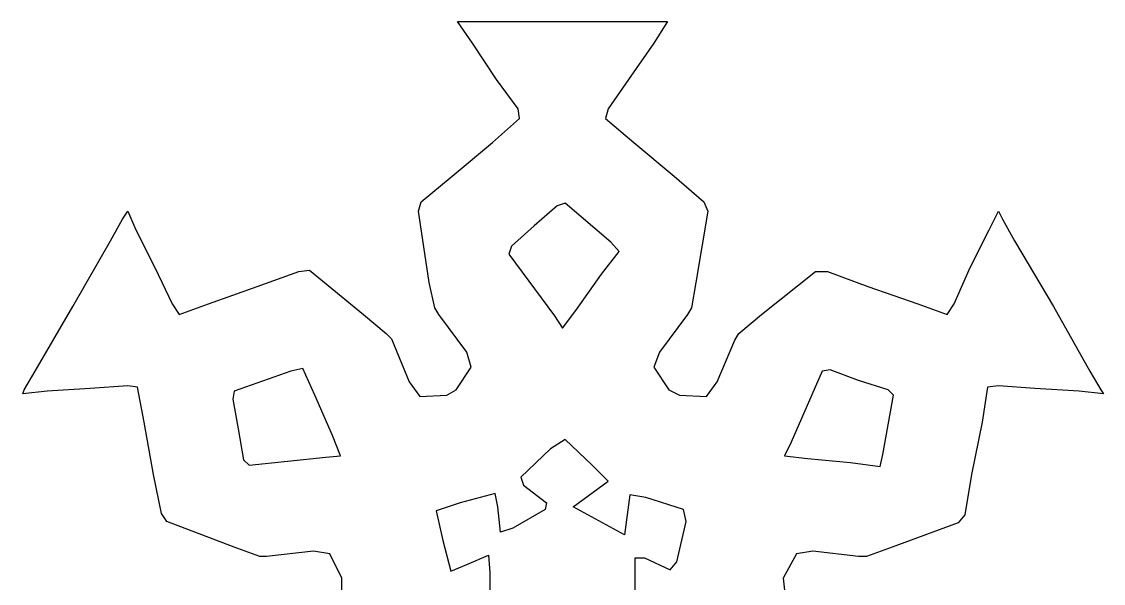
# Model space of a CAD drawing. Header units: centimetres. Extents: x -33.8 to 29.1, y -41.9 to 41.6.
# Drawn here: x -17.18 to -7.56, y -35.75 to -30.75 of the extents above; entities that cross this region are included whole.
import ezdxf

# ---------------------------------------------------------------- set-up
doc = ezdxf.new("R2010")
doc.units = ezdxf.units.CM
doc.header["$MEASUREMENT"] = 0
doc.layers.add('layer 1', color=7, linetype='Continuous')

msp = doc.modelspace()

# ---------------------------------------------------------------- linework, layer by layer
at = {"layer": 'layer 1', "color": 177}
for points, knots in [([(-14.45345, -36.02321), (-14.45345, -36.02321), (-14.60896, -36.03516), (-14.60896, -36.03516), (-14.60896, -36.03516), (-14.60896, -36.03516), (-15.01566, -35.98735), (-15.01566, -35.98735), (-15.01566, -35.98735), (-15.01566, -35.98735), (-15.07548, -35.98735), (-15.07548, -35.98735), (-15.07548, -35.98735), (-15.07548, -35.98735), (-15.32667, -36.08298), (-15.32667, -36.08298), (-15.32667, -36.08298), (-15.32667, -36.08298), (-15.90082, -36.29819), (-15.90082, -36.29819), (-15.90082, -36.29819), (-15.90082, -36.29819), (-15.94866, -36.38188), (-15.94866, -36.38188), (-15.94866, -36.38188), (-15.94866, -36.38188), (-16.02043, -36.76449), (-16.02043, -36.76449), (-16.02043, -36.76449), (-16.02043, -36.76449), (-16.10417, -37.21882), (-16.10417, -37.21882), (-16.10417, -37.21882), (-16.10417, -37.21882), (-16.15201, -37.50577), (-16.15201, -37.50577), (-16.15201, -37.50577), (-16.15201, -37.50577), (-16.25968, -37.50577), (-16.25968, -37.50577), (-16.25968, -37.50577), (-16.25968, -37.50577), (-16.60658, -37.48185), (-16.60658, -37.48185), (-16.60658, -37.48185), (-16.60658, -37.48185), (-16.98933, -37.45795), (-16.98933, -37.45795), (-16.98933, -37.45795), (-16.98933, -37.45795), (-17.18073, -37.43403), (-17.18073, -37.43403), (-17.18073, -37.43403), (-17.18073, -37.43403), (-17.14484, -37.49382), (-17.14484, -37.49382), (-17.14484, -37.49382), (-17.14484, -37.49382), (-17.0372, -37.68511), (-17.0372, -37.68511), (-17.0372, -37.68511), (-17.0372, -37.68511), (-16.70227, -38.27097), (-16.70227, -38.27097), (-16.70227, -38.27097), (-16.70227, -38.27097), (-16.36734, -38.84487), (-16.36734, -38.84487), (-16.36734, -38.84487), (-16.36734, -38.84487), (-16.27165, -39.01224), (-16.27165, -39.01224), (-16.27165, -39.01224), (-16.27165, -39.01224), (-16.23575, -39.06006), (-16.23575, -39.06006), (-16.23575, -39.06006), (-16.23575, -39.06006), (-16.15201, -38.86877), (-16.15201, -38.86877), (-16.15201, -38.86877), (-16.15201, -38.86877), (-15.98456, -38.52205), (-15.98456, -38.52205), (-15.98456, -38.52205), (-15.98456, -38.52205), (-15.84103, -38.22315), (-15.84103, -38.22315), (-15.84103, -38.22315), (-15.84103, -38.22315), (-15.78121, -38.15141), (-15.78121, -38.15141), (-15.78121, -38.15141), (-15.78121, -38.15141), (-15.48217, -38.24704), (-15.48217, -38.24704), (-15.48217, -38.24704), (-15.48217, -38.24704), (-15.03958, -38.4025), (-15.03958, -38.4025), (-15.03958, -38.4025), (-15.03958, -38.4025), (-14.6927, -38.52205), (-14.6927, -38.52205), (-14.6927, -38.52205), (-14.6927, -38.52205), (-14.60896, -38.52205), (-14.60896, -38.52205), (-14.60896, -38.52205), (-14.60896, -38.52205), (-14.11852, -38.12749), (-14.11852, -38.12749), (-14.11852, -38.12749), (-14.11852, -38.12749), (-13.92715, -37.97207), (-13.92715, -37.97207), (-13.92715, -37.97207), (-13.92715, -37.97207), (-13.89125, -37.91228), (-13.89125, -37.91228), (-13.89125, -37.91228), (-13.89125, -37.91228), (-13.73575, -37.52969), (-13.73575, -37.52969), (-13.73575, -37.52969), (-13.73575, -37.52969), (-13.64006, -37.41011), (-13.64006, -37.41011), (-13.64006, -37.41011), (-13.64006, -37.41011), (-13.40081, -37.42208), (-13.40081, -37.42208), (-13.40081, -37.42208), (-13.40081, -37.42208), (-13.30513, -37.48185), (-13.30513, -37.48185), (-13.30513, -37.48185), (-13.30513, -37.48185), (-13.17354, -37.68511), (-13.17354, -37.68511), (-13.17354, -37.68511), (-13.17354, -37.68511), (-13.23336, -37.81664), (-13.23336, -37.81664), (-13.23336, -37.81664), (-13.23336, -37.81664), (-13.48455, -38.15141), (-13.48455, -38.15141), (-13.48455, -38.15141), (-13.48455, -38.15141), (-13.52045, -38.21118), (-13.52045, -38.21118), (-13.52045, -38.21118), (-13.52045, -38.21118), (-13.55632, -38.46226), (-13.55632, -38.46226), (-13.55632, -38.46226), (-13.55632, -38.46226), (-13.65203, -39.07203), (-13.65203, -39.07203), (-13.65203, -39.07203), (-13.65203, -39.07203), (-13.61614, -39.15572), (-13.61614, -39.15572), (-13.61614, -39.15572), (-13.61614, -39.15572), (-13.32905, -39.39486), (-13.32905, -39.39486), (-13.32905, -39.39486), (-13.32905, -39.39486), (-12.97019, -39.7057), (-12.97019, -39.7057), (-12.97019, -39.7057), (-12.97019, -39.7057), (-12.74292, -39.897), (-12.74292, -39.897), (-12.74292, -39.897), (-12.74292, -39.897), (-12.79077, -39.99266), (-12.79077, -39.99266), (-12.79077, -39.99266), (-12.79077, -39.99266), (-12.98217, -40.26763), (-12.98217, -40.26763), (-12.98217, -40.26763), (-12.98217, -40.26763), (-13.19746, -40.57851), (-13.19746, -40.57851), (-13.19746, -40.57851), (-13.19746, -40.57851), (-13.30513, -40.74591), (-13.30513, -40.74591), (-13.30513, -40.74591), (-13.30513, -40.74591), (-13.24533, -40.74591), (-13.24533, -40.74591), (-13.24533, -40.74591), (-13.24533, -40.74591), (-13.04196, -40.74591), (-13.04196, -40.74591), (-13.04196, -40.74591), (-13.04196, -40.74591), (-12.37212, -40.74591), (-12.37212, -40.74591), (-12.37212, -40.74591), (-12.37212, -40.74591), (-11.70225, -40.74591), (-11.70225, -40.74591), (-11.70225, -40.74591), (-11.70225, -40.74591), (-11.4989, -40.74591), (-11.4989, -40.74591), (-11.4989, -40.74591), (-11.4989, -40.74591), (-11.43909, -40.74591), (-11.43909, -40.74591), (-11.43909, -40.74591), (-11.43909, -40.74591), (-11.54675, -40.57851), (-11.54675, -40.57851), (-11.54675, -40.57851), (-11.54675, -40.57851), (-11.76207, -40.26763), (-11.76207, -40.26763), (-11.76207, -40.26763), (-11.76207, -40.26763), (-11.95345, -39.99266), (-11.95345, -39.99266), (-11.95345, -39.99266), (-11.95345, -39.99266), (-12.00132, -39.897), (-12.00132, -39.897), (-12.00132, -39.897), (-12.00132, -39.897), (-11.77402, -39.7057), (-11.77402, -39.7057), (-11.77402, -39.7057), (-11.77402, -39.7057), (-11.41516, -39.39486), (-11.41516, -39.39486), (-11.41516, -39.39486), (-11.41516, -39.39486), (-11.1281, -39.15572), (-11.1281, -39.15572), (-11.1281, -39.15572), (-11.1281, -39.15572), (-11.08023, -39.07203), (-11.08023, -39.07203), (-11.08023, -39.07203), (-11.08023, -39.07203), (-11.18789, -38.46226), (-11.18789, -38.46226), (-11.18789, -38.46226), (-11.18789, -38.46226), (-11.22379, -38.21118), (-11.22379, -38.21118), (-11.22379, -38.21118), (-11.22379, -38.21118), (-11.25969, -38.15141), (-11.25969, -38.15141), (-11.25969, -38.15141), (-11.25969, -38.15141), (-11.4989, -37.81664), (-11.4989, -37.81664), (-11.4989, -37.81664), (-11.4989, -37.81664), (-11.55872, -37.68511), (-11.55872, -37.68511), (-11.55872, -37.68511), (-11.55872, -37.68511), (-11.42714, -37.48185), (-11.42714, -37.48185), (-11.42714, -37.48185), (-11.42714, -37.48185), (-11.3434, -37.42208), (-11.3434, -37.42208), (-11.3434, -37.42208), (-11.3434, -37.42208), (-11.10418, -37.41011), (-11.10418, -37.41011), (-11.10418, -37.41011), (-11.10418, -37.41011), (-11.00847, -37.52969), (-11.00847, -37.52969), (-11.00847, -37.52969), (-11.00847, -37.52969), (-10.85296, -37.91228), (-10.85296, -37.91228), (-10.85296, -37.91228), (-10.85296, -37.91228), (-10.81709, -37.97207), (-10.81709, -37.97207), (-10.81709, -37.97207), (-10.81709, -37.97207), (-10.62569, -38.12749), (-10.62569, -38.12749), (-10.62569, -38.12749), (-10.62569, -38.12749), (-10.13528, -38.52205), (-10.13528, -38.52205), (-10.13528, -38.52205), (-10.13528, -38.52205), (-10.03959, -38.534), (-10.03959, -38.534), (-10.03959, -38.534), (-10.03959, -38.534), (-9.69268, -38.4025), (-9.69268, -38.4025), (-9.69268, -38.4025), (-9.69268, -38.4025), (-9.25009, -38.24704), (-9.25009, -38.24704), (-9.25009, -38.24704), (-9.25009, -38.24704), (-8.96303, -38.15141), (-8.96303, -38.15141), (-8.96303, -38.15141), (-8.96303, -38.15141), (-8.90321, -38.22315), (-8.90321, -38.22315), (-8.90321, -38.22315), (-8.90321, -38.22315), (-8.75968, -38.52205), (-8.75968, -38.52205), (-8.75968, -38.52205), (-8.75968, -38.52205), (-8.5922, -38.86877), (-8.5922, -38.86877), (-8.5922, -38.86877), (-8.5922, -38.86877), (-8.49651, -39.06006), (-8.49651, -39.06006), (-8.49651, -39.06006), (-8.49651, -39.06006), (-8.47259, -39.01224), (-8.47259, -39.01224), (-8.47259, -39.01224), (-8.47259, -39.01224), (-8.3769, -38.84487), (-8.3769, -38.84487), (-8.3769, -38.84487), (-8.3769, -38.84487), (-8.04197, -38.27097), (-8.04197, -38.27097), (-8.04197, -38.27097), (-8.04197, -38.27097), (-7.70704, -37.68511), (-7.70704, -37.68511), (-7.70704, -37.68511), (-7.70704, -37.68511), (-7.59937, -37.50577), (-7.59937, -37.50577), (-7.59937, -37.50577), (-7.59937, -37.50577), (-7.56351, -37.446), (-7.56351, -37.446), (-7.56351, -37.446), (-7.56351, -37.446), (-7.75488, -37.45795), (-7.75488, -37.45795), (-7.75488, -37.45795), (-7.75488, -37.45795), (-8.13766, -37.48185), (-8.13766, -37.48185), (-8.13766, -37.48185), (-8.13766, -37.48185), (-8.47259, -37.50577), (-8.47259, -37.50577), (-8.47259, -37.50577), (-8.47259, -37.50577), (-8.58025, -37.50577), (-8.58025, -37.50577), (-8.58025, -37.50577), (-8.58025, -37.50577), (-8.64004, -37.21882), (-8.64004, -37.21882), (-8.64004, -37.21882), (-8.64004, -37.21882), (-8.72378, -36.76449), (-8.72378, -36.76449), (-8.72378, -36.76449), (-8.72378, -36.76449), (-8.79555, -36.39385), (-8.79555, -36.39385), (-8.79555, -36.39385), (-8.79555, -36.39385), (-8.83144, -36.29819), (-8.83144, -36.29819), (-8.83144, -36.29819), (-8.83144, -36.29819), (-9.41757, -36.08298), (-9.41757, -36.08298), (-9.41757, -36.08298), (-9.41757, -36.08298), (-9.65681, -35.98735), (-9.65681, -35.98735), (-9.65681, -35.98735), (-9.65681, -35.98735), (-9.72858, -35.98735), (-9.72858, -35.98735), (-9.72858, -35.98735), (-9.72858, -35.98735), (-10.13528, -36.03516), (-10.13528, -36.03516), (-10.13528, -36.03516), (-10.13528, -36.03516), (-10.29078, -36.02321), (-10.29078, -36.02321), (-10.29078, -36.02321), (-10.29078, -36.02321), (-10.39842, -35.808), (-10.39842, -35.808), (-10.39842, -35.808), (-10.39842, -35.808), (-10.41039, -35.70039), (-10.41039, -35.70039), (-10.41039, -35.70039), (-10.41039, -35.70039), (-10.29078, -35.48518), (-10.29078, -35.48518), (-10.29078, -35.48518), (-10.29078, -35.48518), (-10.14723, -35.46126), (-10.14723, -35.46126), (-10.14723, -35.46126), (-10.14723, -35.46126), (-9.74053, -35.5091), (-9.74053, -35.5091), (-9.74053, -35.5091), (-9.74053, -35.5091), (-9.66876, -35.5091), (-9.66876, -35.5091), (-9.66876, -35.5091), (-9.66876, -35.5091), (-9.44149, -35.42539), (-9.44149, -35.42539), (-9.44149, -35.42539), (-9.44149, -35.42539), (-8.85537, -35.21017), (-8.85537, -35.21017), (-8.85537, -35.21017), (-8.85537, -35.21017), (-8.79555, -35.13843), (-8.79555, -35.13843), (-8.79555, -35.13843), (-8.79555, -35.13843), (-8.73576, -34.77977), (-8.73576, -34.77977), (-8.73576, -34.77977), (-8.73576, -34.77977), (-8.64004, -34.31347), (-8.64004, -34.31347), (-8.64004, -34.31347), (-8.64004, -34.31347), (-8.5922, -34.0026), (-8.5922, -34.0026), (-8.5922, -34.0026), (-8.5922, -34.0026), (-8.49651, -33.99065), (-8.49651, -33.99065), (-8.49651, -33.99065), (-8.49651, -33.99065), (-8.17355, -34.01457), (-8.17355, -34.01457), (-8.17355, -34.01457), (-8.17355, -34.01457), (-7.7788, -34.03849), (-7.7788, -34.03849), (-7.7788, -34.03849), (-7.7788, -34.03849), (-7.56351, -34.06239), (-7.56351, -34.06239), (-7.56351, -34.06239), (-7.56351, -34.06239), (-7.58743, -34.02652), (-7.58743, -34.02652), (-7.58743, -34.02652), (-7.58743, -34.02652), (-7.68311, -33.85915), (-7.68311, -33.85915), (-7.68311, -33.85915), (-7.68311, -33.85915), (-8.00607, -33.28524), (-8.00607, -33.28524), (-8.00607, -33.28524), (-8.00607, -33.28524), (-8.35298, -32.69939), (-8.35298, -32.69939), (-8.35298, -32.69939), (-8.35298, -32.69939), (-8.46064, -32.5081), (-8.46064, -32.5081), (-8.46064, -32.5081), (-8.46064, -32.5081), (-8.49651, -32.43636), (-8.49651, -32.43636), (-8.49651, -32.43636), (-8.49651, -32.43636), (-8.58025, -32.60373), (-8.58025, -32.60373), (-8.58025, -32.60373), (-8.58025, -32.60373), (-8.7477, -32.93853), (-8.7477, -32.93853), (-8.7477, -32.93853), (-8.7477, -32.93853), (-8.89126, -33.26132), (-8.89126, -33.26132), (-8.89126, -33.26132), (-8.89126, -33.26132), (-8.95105, -33.35698), (-8.95105, -33.35698), (-8.95105, -33.35698), (-8.95105, -33.35698), (-9.21422, -33.26132), (-9.21422, -33.26132), (-9.21422, -33.26132), (-9.21422, -33.26132), (-9.65681, -33.1059), (-9.65681, -33.1059), (-9.65681, -33.1059), (-9.65681, -33.1059), (-10.01567, -32.97437), (-10.01567, -32.97437), (-10.01567, -32.97437), (-10.01567, -32.97437), (-10.1233, -32.97437), (-10.1233, -32.97437), (-10.1233, -32.97437), (-10.1233, -32.97437), (-10.60177, -33.35698), (-10.60177, -33.35698), (-10.60177, -33.35698), (-10.60177, -33.35698), (-10.80512, -33.52435), (-10.80512, -33.52435), (-10.80512, -33.52435), (-10.80512, -33.52435), (-10.84101, -33.58414), (-10.84101, -33.58414), (-10.84101, -33.58414), (-10.84101, -33.58414), (-10.99652, -33.95478), (-10.99652, -33.95478), (-10.99652, -33.95478), (-10.99652, -33.95478), (-11.09221, -34.08631), (-11.09221, -34.08631), (-11.09221, -34.08631), (-11.09221, -34.08631), (-11.33145, -34.07436), (-11.33145, -34.07436), (-11.33145, -34.07436), (-11.33145, -34.07436), (-11.42714, -34.02652), (-11.42714, -34.02652), (-11.42714, -34.02652), (-11.42714, -34.02652), (-11.55872, -33.82328), (-11.55872, -33.82328), (-11.55872, -33.82328), (-11.55872, -33.82328), (-11.51088, -33.69175), (-11.51088, -33.69175), (-11.51088, -33.69175), (-11.51088, -33.69175), (-11.25969, -33.35698), (-11.25969, -33.35698), (-11.25969, -33.35698), (-11.25969, -33.35698), (-11.22379, -33.29719), (-11.22379, -33.29719), (-11.22379, -33.29719), (-11.22379, -33.29719), (-11.18789, -33.07003), (-11.18789, -33.07003), (-11.18789, -33.07003), (-11.18789, -33.07003), (-11.08023, -32.43636), (-11.08023, -32.43636), (-11.08023, -32.43636), (-11.08023, -32.43636), (-11.11613, -32.35267), (-11.11613, -32.35267), (-11.11613, -32.35267), (-11.11613, -32.35267), (-11.3793, -32.12548), (-11.3793, -32.12548), (-11.3793, -32.12548), (-11.3793, -32.12548), (-11.73815, -31.82658), (-11.73815, -31.82658), (-11.73815, -31.82658), (-11.73815, -31.82658), (-11.98934, -31.61137), (-11.98934, -31.61137), (-11.98934, -31.61137), (-11.98934, -31.61137), (-11.96542, -31.52768), (-11.96542, -31.52768), (-11.96542, -31.52768), (-11.96542, -31.52768), (-11.78599, -31.26465), (-11.78599, -31.26465), (-11.78599, -31.26465), (-11.78599, -31.26465), (-11.55872, -30.94183), (-11.55872, -30.94183), (-11.55872, -30.94183), (-11.55872, -30.94183), (-11.43909, -30.75054), (-11.43909, -30.75054), (-11.43909, -30.75054), (-11.43909, -30.75054), (-11.47498, -30.75054), (-11.47498, -30.75054), (-11.47498, -30.75054), (-11.47498, -30.75054), (-11.65441, -30.75054), (-11.65441, -30.75054), (-11.65441, -30.75054), (-11.65441, -30.75054), (-12.30035, -30.75054), (-12.30035, -30.75054), (-12.30035, -30.75054), (-12.30035, -30.75054), (-12.99411, -30.75054), (-12.99411, -30.75054), (-12.99411, -30.75054), (-12.99411, -30.75054), (-13.22141, -30.75054), (-13.22141, -30.75054), (-13.22141, -30.75054), (-13.22141, -30.75054), (-13.30513, -30.75054), (-13.30513, -30.75054), (-13.30513, -30.75054), (-13.30513, -30.75054), (-13.17354, -30.94183), (-13.17354, -30.94183), (-13.17354, -30.94183), (-13.17354, -30.94183), (-12.95825, -31.26465), (-12.95825, -31.26465), (-12.95825, -31.26465), (-12.95825, -31.26465), (-12.76684, -31.52768), (-12.76684, -31.52768), (-12.76684, -31.52768), (-12.76684, -31.52768), (-12.7549, -31.61137), (-12.7549, -31.61137), (-12.7549, -31.61137), (-12.7549, -31.61137), (-12.99411, -31.82658), (-12.99411, -31.82658), (-12.99411, -31.82658), (-12.99411, -31.82658), (-13.35297, -32.12548), (-13.35297, -32.12548), (-13.35297, -32.12548), (-13.35297, -32.12548), (-13.62811, -32.35267), (-13.62811, -32.35267), (-13.62811, -32.35267), (-13.62811, -32.35267), (-13.65203, -32.43636), (-13.65203, -32.43636), (-13.65203, -32.43636), (-13.65203, -32.43636), (-13.55632, -33.07003), (-13.55632, -33.07003), (-13.55632, -33.07003), (-13.55632, -33.07003), (-13.50847, -33.29719), (-13.50847, -33.29719), (-13.50847, -33.29719), (-13.50847, -33.29719), (-13.47261, -33.35698), (-13.47261, -33.35698), (-13.47261, -33.35698), (-13.47261, -33.35698), (-13.22141, -33.69175), (-13.22141, -33.69175), (-13.22141, -33.69175), (-13.22141, -33.69175), (-13.18552, -33.82328), (-13.18552, -33.82328), (-13.18552, -33.82328), (-13.18552, -33.82328), (-13.3171, -34.02652), (-13.3171, -34.02652), (-13.3171, -34.02652), (-13.3171, -34.02652), (-13.40081, -34.07436), (-13.40081, -34.07436), (-13.40081, -34.07436), (-13.40081, -34.07436), (-13.64006, -34.08631), (-13.64006, -34.08631), (-13.64006, -34.08631), (-13.64006, -34.08631), (-13.73575, -33.95478), (-13.73575, -33.95478), (-13.73575, -33.95478), (-13.73575, -33.95478), (-13.89125, -33.5722), (-13.89125, -33.5722), (-13.89125, -33.5722), (-13.89125, -33.5722), (-13.93909, -33.52435), (-13.93909, -33.52435), (-13.93909, -33.52435), (-13.93909, -33.52435), (-14.14244, -33.35698), (-14.14244, -33.35698), (-14.14244, -33.35698), (-14.14244, -33.35698), (-14.62093, -32.96242), (-14.62093, -32.96242), (-14.62093, -32.96242), (-14.62093, -32.96242), (-14.71662, -32.97437), (-14.71662, -32.97437), (-14.71662, -32.97437), (-14.71662, -32.97437), (-15.08742, -33.1059), (-15.08742, -33.1059), (-15.08742, -33.1059), (-15.08742, -33.1059), (-15.51804, -33.26132), (-15.51804, -33.26132), (-15.51804, -33.26132), (-15.51804, -33.26132), (-15.78121, -33.35698), (-15.78121, -33.35698), (-15.78121, -33.35698), (-15.78121, -33.35698), (-15.84103, -33.26132), (-15.84103, -33.26132), (-15.84103, -33.26132), (-15.84103, -33.26132), (-15.99651, -32.93853), (-15.99651, -32.93853), (-15.99651, -32.93853), (-15.99651, -32.93853), (-16.16399, -32.60373), (-16.16399, -32.60373), (-16.16399, -32.60373), (-16.16399, -32.60373), (-16.23575, -32.43636), (-16.23575, -32.43636), (-16.23575, -32.43636), (-16.23575, -32.43636), (-16.2836, -32.5081), (-16.2836, -32.5081), (-16.2836, -32.5081), (-16.2836, -32.5081), (-16.39126, -32.69939), (-16.39126, -32.69939), (-16.39126, -32.69939), (-16.39126, -32.69939), (-16.72619, -33.28524), (-16.72619, -33.28524), (-16.72619, -33.28524), (-16.72619, -33.28524), (-17.06112, -33.85915), (-17.06112, -33.85915), (-17.06112, -33.85915), (-17.06112, -33.85915), (-17.15681, -34.02652), (-17.15681, -34.02652), (-17.15681, -34.02652), (-17.15681, -34.02652), (-17.16876, -34.06239), (-17.16876, -34.06239), (-17.16876, -34.06239), (-17.16876, -34.06239), (-16.95346, -34.03849), (-16.95346, -34.03849), (-16.95346, -34.03849), (-16.95346, -34.03849), (-16.57069, -34.01457), (-16.57069, -34.01457), (-16.57069, -34.01457), (-16.57069, -34.01457), (-16.23575, -33.99065), (-16.23575, -33.99065), (-16.23575, -33.99065), (-16.23575, -33.99065), (-16.15201, -34.0026), (-16.15201, -34.0026), (-16.15201, -34.0026), (-16.15201, -34.0026), (-16.09222, -34.31347), (-16.09222, -34.31347), (-16.09222, -34.31347), (-16.09222, -34.31347), (-16.00848, -34.77977), (-16.00848, -34.77977), (-16.00848, -34.77977), (-16.00848, -34.77977), (-15.93672, -35.12649), (-15.93672, -35.12649), (-15.93672, -35.12649), (-15.93672, -35.12649), (-15.88887, -35.19823), (-15.88887, -35.19823), (-15.88887, -35.19823), (-15.88887, -35.19823), (-15.29077, -35.42539), (-15.29077, -35.42539), (-15.29077, -35.42539), (-15.29077, -35.42539), (-15.0635, -35.5091), (-15.0635, -35.5091), (-15.0635, -35.5091), (-15.0635, -35.5091), (-15.00371, -35.5091), (-15.00371, -35.5091), (-15.00371, -35.5091), (-15.00371, -35.5091), (-14.58504, -35.46126), (-14.58504, -35.46126), (-14.58504, -35.46126), (-14.58504, -35.46126), (-14.44151, -35.48518), (-14.44151, -35.48518), (-14.44151, -35.48518), (-14.44151, -35.48518), (-14.33385, -35.70039), (-14.33385, -35.70039), (-14.33385, -35.70039), (-14.33385, -35.70039), (-14.33385, -35.808), (-14.33385, -35.808), (-14.33385, -35.808), (-14.33385, -35.808), (-14.45345, -36.02321), (-14.45345, -36.02321)], [0, 0, 0, 0, 0.004739336492891, 0.004739336492891, 0.004739336492891, 0.004739336492891, 0.009478672985782, 0.009478672985782, 0.009478672985782, 0.009478672985782, 0.014218009478673, 0.014218009478673, 0.014218009478673, 0.014218009478673, 0.018957345971564, 0.018957345971564, 0.018957345971564, 0.018957345971564, 0.023696682464455, 0.023696682464455, 0.023696682464455, 0.023696682464455, 0.028436018957346, 0.028436018957346, 0.028436018957346, 0.028436018957346, 0.033175355450237, 0.033175355450237, 0.033175355450237, 0.033175355450237, 0.037914691943128, 0.037914691943128, 0.037914691943128, 0.037914691943128, 0.042654028436019, 0.042654028436019, 0.042654028436019, 0.042654028436019, 0.0473933649289099, 0.0473933649289099, 0.0473933649289099, 0.0473933649289099, 0.0521327014218009, 0.0521327014218009, 0.0521327014218009, 0.0521327014218009, 0.0568720379146919, 0.0568720379146919, 0.0568720379146919, 0.0568720379146919, 0.0616113744075829, 0.0616113744075829, 0.0616113744075829, 0.0616113744075829, 0.0663507109004739, 0.0663507109004739, 0.0663507109004739, 0.0663507109004739, 0.0710900473933649, 0.0710900473933649, 0.0710900473933649, 0.0710900473933649, 0.0758293838862559, 0.0758293838862559, 0.0758293838862559, 0.0758293838862559, 0.0805687203791469, 0.0805687203791469, 0.0805687203791469, 0.0805687203791469, 0.0853080568720379, 0.0853080568720379, 0.0853080568720379, 0.0853080568720379, 0.0900473933649289, 0.0900473933649289, 0.0900473933649289, 0.0900473933649289, 0.0947867298578199, 0.0947867298578199, 0.0947867298578199, 0.0947867298578199, 0.0995260663507109, 0.0995260663507109, 0.0995260663507109, 0.0995260663507109, 0.1042654028436019, 0.1042654028436019, 0.1042654028436019, 0.1042654028436019, 0.1090047393364929, 0.1090047393364929, 0.1090047393364929, 0.1090047393364929, 0.1137440758293839, 0.1137440758293839, 0.1137440758293839, 0.1137440758293839, 0.1184834123222749, 0.1184834123222749, 0.1184834123222749, 0.1184834123222749, 0.1232227488151659, 0.1232227488151659, 0.1232227488151659, 0.1232227488151659, 0.1279620853080569, 0.1279620853080569, 0.1279620853080569, 0.1279620853080569, 0.1327014218009479, 0.1327014218009479, 0.1327014218009479, 0.1327014218009479, 0.1374407582938389, 0.1374407582938389, 0.1374407582938389, 0.1374407582938389, 0.1421800947867299, 0.1421800947867299, 0.1421800947867299, 0.1421800947867299, 0.1469194312796208, 0.1469194312796208, 0.1469194312796208, 0.1469194312796208, 0.1516587677725119, 0.1516587677725119, 0.1516587677725119, 0.1516587677725119, 0.1563981042654028, 0.1563981042654028, 0.1563981042654028, 0.1563981042654028, 0.1611374407582938, 0.1611374407582938, 0.1611374407582938, 0.1611374407582938, 0.1658767772511848, 0.1658767772511848, 0.1658767772511848, 0.1658767772511848, 0.1706161137440758, 0.1706161137440758, 0.1706161137440758, 0.1706161137440758, 0.1753554502369668, 0.1753554502369668, 0.1753554502369668, 0.1753554502369668, 0.1800947867298578, 0.1800947867298578, 0.1800947867298578, 0.1800947867298578, 0.1848341232227488, 0.1848341232227488, 0.1848341232227488, 0.1848341232227488, 0.1895734597156398, 0.1895734597156398, 0.1895734597156398, 0.1895734597156398, 0.1943127962085308, 0.1943127962085308, 0.1943127962085308, 0.1943127962085308, 0.1990521327014218, 0.1990521327014218, 0.1990521327014218, 0.1990521327014218, 0.2037914691943128, 0.2037914691943128, 0.2037914691943128, 0.2037914691943128, 0.2085308056872038, 0.2085308056872038, 0.2085308056872038, 0.2085308056872038, 0.2132701421800948, 0.2132701421800948, 0.2132701421800948, 0.2132701421800948, 0.2180094786729858, 0.2180094786729858, 0.2180094786729858, 0.2180094786729858, 0.2227488151658768, 0.2227488151658768, 0.2227488151658768, 0.2227488151658768, 0.2274881516587678, 0.2274881516587678, 0.2274881516587678, 0.2274881516587678, 0.2322274881516588, 0.2322274881516588, 0.2322274881516588, 0.2322274881516588, 0.2369668246445498, 0.2369668246445498, 0.2369668246445498, 0.2369668246445498, 0.2417061611374408, 0.2417061611374408, 0.2417061611374408, 0.2417061611374408, 0.2464454976303317, 0.2464454976303317, 0.2464454976303317, 0.2464454976303317, 0.2511848341232227, 0.2511848341232227, 0.2511848341232227, 0.2511848341232227, 0.2559241706161137, 0.2559241706161137, 0.2559241706161137, 0.2559241706161137, 0.2606635071090048, 0.2606635071090048, 0.2606635071090048, 0.2606635071090048, 0.2654028436018958, 0.2654028436018958, 0.2654028436018958, 0.2654028436018958, 0.2701421800947867, 0.2701421800947867, 0.2701421800947867, 0.2701421800947867, 0.2748815165876777, 0.2748815165876777, 0.2748815165876777, 0.2748815165876777, 0.2796208530805687, 0.2796208530805687, 0.2796208530805687, 0.2796208530805687, 0.2843601895734597, 0.2843601895734597, 0.2843601895734597, 0.2843601895734597, 0.2890995260663507, 0.2890995260663507, 0.2890995260663507, 0.2890995260663507, 0.2938388625592417, 0.2938388625592417, 0.2938388625592417, 0.2938388625592417, 0.2985781990521327, 0.2985781990521327, 0.2985781990521327, 0.2985781990521327, 0.3033175355450237, 0.3033175355450237, 0.3033175355450237, 0.3033175355450237, 0.3080568720379147, 0.3080568720379147, 0.3080568720379147, 0.3080568720379147, 0.3127962085308057, 0.3127962085308057, 0.3127962085308057, 0.3127962085308057, 0.3175355450236967, 0.3175355450236967, 0.3175355450236967, 0.3175355450236967, 0.3222748815165877, 0.3222748815165877, 0.3222748815165877, 0.3222748815165877, 0.3270142180094787, 0.3270142180094787, 0.3270142180094787, 0.3270142180094787, 0.3317535545023697, 0.3317535545023697, 0.3317535545023697, 0.3317535545023697, 0.3364928909952606, 0.3364928909952606, 0.3364928909952606, 0.3364928909952606, 0.3412322274881517, 0.3412322274881517, 0.3412322274881517, 0.3412322274881517, 0.3459715639810427, 0.3459715639810427, 0.3459715639810427, 0.3459715639810427, 0.3507109004739337, 0.3507109004739337, 0.3507109004739337, 0.3507109004739337, 0.3554502369668247, 0.3554502369668247, 0.3554502369668247, 0.3554502369668247, 0.3601895734597156, 0.3601895734597156, 0.3601895734597156, 0.3601895734597156, 0.3649289099526066, 0.3649289099526066, 0.3649289099526066, 0.3649289099526066, 0.3696682464454976, 0.3696682464454976, 0.3696682464454976, 0.3696682464454976, 0.3744075829383886, 0.3744075829383886, 0.3744075829383886, 0.3744075829383886, 0.3791469194312796, 0.3791469194312796, 0.3791469194312796, 0.3791469194312796, 0.3838862559241706, 0.3838862559241706, 0.3838862559241706, 0.3838862559241706, 0.3886255924170616, 0.3886255924170616, 0.3886255924170616, 0.3886255924170616, 0.3933649289099526, 0.3933649289099526, 0.3933649289099526, 0.3933649289099526, 0.3981042654028436, 0.3981042654028436, 0.3981042654028436, 0.3981042654028436, 0.4028436018957346, 0.4028436018957346, 0.4028436018957346, 0.4028436018957346, 0.4075829383886256, 0.4075829383886256, 0.4075829383886256, 0.4075829383886256, 0.4123222748815166, 0.4123222748815166, 0.4123222748815166, 0.4123222748815166, 0.4170616113744076, 0.4170616113744076, 0.4170616113744076, 0.4170616113744076, 0.4218009478672986, 0.4218009478672986, 0.4218009478672986, 0.4218009478672986, 0.4265402843601896, 0.4265402843601896, 0.4265402843601896, 0.4265402843601896, 0.4312796208530806, 0.4312796208530806, 0.4312796208530806, 0.4312796208530806, 0.4360189573459716, 0.4360189573459716, 0.4360189573459716, 0.4360189573459716, 0.4407582938388626, 0.4407582938388626, 0.4407582938388626, 0.4407582938388626, 0.4454976303317535, 0.4454976303317535, 0.4454976303317535, 0.4454976303317535, 0.4502369668246445, 0.4502369668246445, 0.4502369668246445, 0.4502369668246445, 0.4549763033175355, 0.4549763033175355, 0.4549763033175355, 0.4549763033175355, 0.4597156398104265, 0.4597156398104265, 0.4597156398104265, 0.4597156398104265, 0.4644549763033176, 0.4644549763033176, 0.4644549763033176, 0.4644549763033176, 0.4691943127962085, 0.4691943127962085, 0.4691943127962085, 0.4691943127962085, 0.4739336492890995, 0.4739336492890995, 0.4739336492890995, 0.4739336492890995, 0.4786729857819905, 0.4786729857819905, 0.4786729857819905, 0.4786729857819905, 0.4834123222748815, 0.4834123222748815, 0.4834123222748815, 0.4834123222748815, 0.4881516587677725, 0.4881516587677725, 0.4881516587677725, 0.4881516587677725, 0.4928909952606635, 0.4928909952606635, 0.4928909952606635, 0.4928909952606635, 0.4976303317535545, 0.4976303317535545, 0.4976303317535545, 0.4976303317535545, 0.5023696682464455, 0.5023696682464455, 0.5023696682464455, 0.5023696682464455, 0.5071090047393365, 0.5071090047393365, 0.5071090047393365, 0.5071090047393365, 0.5118483412322274, 0.5118483412322274, 0.5118483412322274, 0.5118483412322274, 0.5165876777251185, 0.5165876777251185, 0.5165876777251185, 0.5165876777251185, 0.5213270142180095, 0.5213270142180095, 0.5213270142180095, 0.5213270142180095, 0.5260663507109005, 0.5260663507109005, 0.5260663507109005, 0.5260663507109005, 0.5308056872037915, 0.5308056872037915, 0.5308056872037915, 0.5308056872037915, 0.5355450236966824, 0.5355450236966824, 0.5355450236966824, 0.5355450236966824, 0.5402843601895735, 0.5402843601895735, 0.5402843601895735, 0.5402843601895735, 0.5450236966824644, 0.5450236966824644, 0.5450236966824644, 0.5450236966824644, 0.5497630331753555, 0.5497630331753555, 0.5497630331753555, 0.5497630331753555, 0.5545023696682464, 0.5545023696682464, 0.5545023696682464, 0.5545023696682464, 0.5592417061611374, 0.5592417061611374, 0.5592417061611374, 0.5592417061611374, 0.5639810426540285, 0.5639810426540285, 0.5639810426540285, 0.5639810426540285, 0.5687203791469194, 0.5687203791469194, 0.5687203791469194, 0.5687203791469194, 0.5734597156398105, 0.5734597156398105, 0.5734597156398105, 0.5734597156398105, 0.5781990521327014, 0.5781990521327014, 0.5781990521327014, 0.5781990521327014, 0.5829383886255924, 0.5829383886255924, 0.5829383886255924, 0.5829383886255924, 0.5876777251184834, 0.5876777251184834, 0.5876777251184834, 0.5876777251184834, 0.5924170616113744, 0.5924170616113744, 0.5924170616113744, 0.5924170616113744, 0.5971563981042654, 0.5971563981042654, 0.5971563981042654, 0.5971563981042654, 0.6018957345971564, 0.6018957345971564, 0.6018957345971564, 0.6018957345971564, 0.6066350710900474, 0.6066350710900474, 0.6066350710900474, 0.6066350710900474, 0.6113744075829384, 0.6113744075829384, 0.6113744075829384, 0.6113744075829384, 0.6161137440758294, 0.6161137440758294, 0.6161137440758294, 0.6161137440758294, 0.6208530805687204, 0.6208530805687204, 0.6208530805687204, 0.6208530805687204, 0.6255924170616114, 0.6255924170616114, 0.6255924170616114, 0.6255924170616114, 0.6303317535545023, 0.6303317535545023, 0.6303317535545023, 0.6303317535545023, 0.6350710900473934, 0.6350710900473934, 0.6350710900473934, 0.6350710900473934, 0.6398104265402843, 0.6398104265402843, 0.6398104265402843, 0.6398104265402843, 0.6445497630331753, 0.6445497630331753, 0.6445497630331753, 0.6445497630331753, 0.6492890995260664, 0.6492890995260664, 0.6492890995260664, 0.6492890995260664, 0.6540284360189573, 0.6540284360189573, 0.6540284360189573, 0.6540284360189573, 0.6587677725118484, 0.6587677725118484, 0.6587677725118484, 0.6587677725118484, 0.6635071090047393, 0.6635071090047393, 0.6635071090047393, 0.6635071090047393, 0.6682464454976303, 0.6682464454976303, 0.6682464454976303, 0.6682464454976303, 0.6729857819905213, 0.6729857819905213, 0.6729857819905213, 0.6729857819905213, 0.6777251184834123, 0.6777251184834123, 0.6777251184834123, 0.6777251184834123, 0.6824644549763034, 0.6824644549763034, 0.6824644549763034, 0.6824644549763034, 0.6872037914691943, 0.6872037914691943, 0.6872037914691943, 0.6872037914691943, 0.6919431279620853, 0.6919431279620853, 0.6919431279620853, 0.6919431279620853, 0.6966824644549763, 0.6966824644549763, 0.6966824644549763, 0.6966824644549763, 0.7014218009478673, 0.7014218009478673, 0.7014218009478673, 0.7014218009478673, 0.7061611374407583, 0.7061611374407583, 0.7061611374407583, 0.7061611374407583, 0.7109004739336493, 0.7109004739336493, 0.7109004739336493, 0.7109004739336493, 0.7156398104265402, 0.7156398104265402, 0.7156398104265402, 0.7156398104265402, 0.7203791469194313, 0.7203791469194313, 0.7203791469194313, 0.7203791469194313, 0.7251184834123223, 0.7251184834123223, 0.7251184834123223, 0.7251184834123223, 0.7298578199052133, 0.7298578199052133, 0.7298578199052133, 0.7298578199052133, 0.7345971563981043, 0.7345971563981043, 0.7345971563981043, 0.7345971563981043, 0.7393364928909952, 0.7393364928909952, 0.7393364928909952, 0.7393364928909952, 0.7440758293838863, 0.7440758293838863, 0.7440758293838863, 0.7440758293838863, 0.7488151658767772, 0.7488151658767772, 0.7488151658767772, 0.7488151658767772, 0.7535545023696683, 0.7535545023696683, 0.7535545023696683, 0.7535545023696683, 0.7582938388625592, 0.7582938388625592, 0.7582938388625592, 0.7582938388625592, 0.7630331753554502, 0.7630331753554502, 0.7630331753554502, 0.7630331753554502, 0.7677725118483413, 0.7677725118483413, 0.7677725118483413, 0.7677725118483413, 0.7725118483412322, 0.7725118483412322, 0.7725118483412322, 0.7725118483412322, 0.7772511848341233, 0.7772511848341233, 0.7772511848341233, 0.7772511848341233, 0.7819905213270142, 0.7819905213270142, 0.7819905213270142, 0.7819905213270142, 0.7867298578199052, 0.7867298578199052, 0.7867298578199052, 0.7867298578199052, 0.7914691943127962, 0.7914691943127962, 0.7914691943127962, 0.7914691943127962, 0.7962085308056872, 0.7962085308056872, 0.7962085308056872, 0.7962085308056872, 0.8009478672985783, 0.8009478672985783, 0.8009478672985783, 0.8009478672985783, 0.8056872037914692, 0.8056872037914692, 0.8056872037914692, 0.8056872037914692, 0.8104265402843602, 0.8104265402843602, 0.8104265402843602, 0.8104265402843602, 0.8151658767772512, 0.8151658767772512, 0.8151658767772512, 0.8151658767772512, 0.8199052132701422, 0.8199052132701422, 0.8199052132701422, 0.8199052132701422, 0.8246445497630331, 0.8246445497630331, 0.8246445497630331, 0.8246445497630331, 0.8293838862559242, 0.8293838862559242, 0.8293838862559242, 0.8293838862559242, 0.8341232227488151, 0.8341232227488151, 0.8341232227488151, 0.8341232227488151, 0.8388625592417062, 0.8388625592417062, 0.8388625592417062, 0.8388625592417062, 0.8436018957345972, 0.8436018957345972, 0.8436018957345972, 0.8436018957345972, 0.8483412322274881, 0.8483412322274881, 0.8483412322274881, 0.8483412322274881, 0.8530805687203792, 0.8530805687203792, 0.8530805687203792, 0.8530805687203792, 0.8578199052132701, 0.8578199052132701, 0.8578199052132701, 0.8578199052132701, 0.8625592417061612, 0.8625592417061612, 0.8625592417061612, 0.8625592417061612, 0.8672985781990521, 0.8672985781990521, 0.8672985781990521, 0.8672985781990521, 0.8720379146919431, 0.8720379146919431, 0.8720379146919431, 0.8720379146919431, 0.8767772511848341, 0.8767772511848341, 0.8767772511848341, 0.8767772511848341, 0.8815165876777251, 0.8815165876777251, 0.8815165876777251, 0.8815165876777251, 0.8862559241706162, 0.8862559241706162, 0.8862559241706162, 0.8862559241706162, 0.8909952606635071, 0.8909952606635071, 0.8909952606635071, 0.8909952606635071, 0.8957345971563981, 0.8957345971563981, 0.8957345971563981, 0.8957345971563981, 0.9004739336492891, 0.9004739336492891, 0.9004739336492891, 0.9004739336492891, 0.9052132701421801, 0.9052132701421801, 0.9052132701421801, 0.9052132701421801, 0.909952606635071, 0.909952606635071, 0.909952606635071, 0.909952606635071, 0.9146919431279621, 0.9146919431279621, 0.9146919431279621, 0.9146919431279621, 0.919431279620853, 0.919431279620853, 0.919431279620853, 0.919431279620853, 0.9241706161137441, 0.9241706161137441, 0.9241706161137441, 0.9241706161137441, 0.9289099526066351, 0.9289099526066351, 0.9289099526066351, 0.9289099526066351, 0.933649289099526, 0.933649289099526, 0.933649289099526, 0.933649289099526, 0.9383886255924171, 0.9383886255924171, 0.9383886255924171, 0.9383886255924171, 0.943127962085308, 0.943127962085308, 0.943127962085308, 0.943127962085308, 0.9478672985781991, 0.9478672985781991, 0.9478672985781991, 0.9478672985781991, 0.95260663507109, 0.95260663507109, 0.95260663507109, 0.95260663507109, 0.957345971563981, 0.957345971563981, 0.957345971563981, 0.957345971563981, 0.9620853080568721, 0.9620853080568721, 0.9620853080568721, 0.9620853080568721, 0.966824644549763, 0.966824644549763, 0.966824644549763, 0.966824644549763, 0.9715639810426541, 0.9715639810426541, 0.9715639810426541, 0.9715639810426541, 0.976303317535545, 0.976303317535545, 0.976303317535545, 0.976303317535545, 0.981042654028436, 0.981042654028436, 0.981042654028436, 0.981042654028436, 0.985781990521327, 0.985781990521327, 0.985781990521327, 0.985781990521327, 0.990521327014218, 0.990521327014218, 0.990521327014218, 0.990521327014218, 1, 1, 1, 1]), ([(-12.82666, -32.74721), (-12.82666, -32.74721), (-12.82666, -32.74721), (-12.82666, -32.74721), (-12.82666, -32.74721), (-12.82666, -32.74721), (-12.62331, -32.56789), (-12.62331, -32.56789), (-12.62331, -32.56789), (-12.62331, -32.56789), (-12.41996, -32.38852), (-12.41996, -32.38852), (-12.41996, -32.38852), (-12.41996, -32.38852), (-12.3482, -32.36462), (-12.3482, -32.36462), (-12.3482, -32.36462), (-12.3482, -32.36462), (-11.9415, -32.71134), (-11.9415, -32.71134), (-11.9415, -32.71134), (-11.9415, -32.71134), (-11.86973, -32.79502), (-11.86973, -32.79502), (-11.86973, -32.79502), (-11.86973, -32.79502), (-12.02524, -32.99829), (-12.02524, -32.99829), (-12.02524, -32.99829), (-12.02524, -32.99829), (-12.25248, -33.32111), (-12.25248, -33.32111), (-12.25248, -33.32111), (-12.25248, -33.32111), (-12.37212, -33.47654), (-12.37212, -33.47654), (-12.37212, -33.47654), (-12.37212, -33.47654), (-12.44388, -33.36893), (-12.44388, -33.36893), (-12.44388, -33.36893), (-12.44388, -33.36893), (-12.85058, -32.81894), (-12.85058, -32.81894), (-12.85058, -32.81894), (-12.85058, -32.81894), (-12.82666, -32.74721), (-12.82666, -32.74721)], [0, 0, 0, 0, 0.0769230769230769, 0.0769230769230769, 0.0769230769230769, 0.0769230769230769, 0.1538461538461539, 0.1538461538461539, 0.1538461538461539, 0.1538461538461539, 0.2307692307692308, 0.2307692307692308, 0.2307692307692308, 0.2307692307692308, 0.3076923076923077, 0.3076923076923077, 0.3076923076923077, 0.3076923076923077, 0.3846153846153846, 0.3846153846153846, 0.3846153846153846, 0.3846153846153846, 0.4615384615384616, 0.4615384615384616, 0.4615384615384616, 0.4615384615384616, 0.5384615384615384, 0.5384615384615384, 0.5384615384615384, 0.5384615384615384, 0.6153846153846154, 0.6153846153846154, 0.6153846153846154, 0.6153846153846154, 0.6923076923076923, 0.6923076923076923, 0.6923076923076923, 0.6923076923076923, 0.7692307692307693, 0.7692307692307693, 0.7692307692307693, 0.7692307692307693, 0.8461538461538461, 0.8461538461538461, 0.8461538461538461, 0.8461538461538461, 1, 1, 1, 1]), ([(-14.47738, -34.62432), (-14.47738, -34.62432), (-14.47738, -34.62432), (-14.47738, -34.62432), (-14.47738, -34.62432), (-14.47738, -34.62432), (-15.15919, -34.69606), (-15.15919, -34.69606), (-15.15919, -34.69606), (-15.15919, -34.69606), (-15.20706, -34.64824), (-15.20706, -34.64824), (-15.20706, -34.64824), (-15.20706, -34.64824), (-15.25488, -34.37324), (-15.25488, -34.37324), (-15.25488, -34.37324), (-15.25488, -34.37324), (-15.30275, -34.11021), (-15.30275, -34.11021), (-15.30275, -34.11021), (-15.30275, -34.11021), (-15.29077, -34.03849), (-15.29077, -34.03849), (-15.29077, -34.03849), (-15.29077, -34.03849), (-14.78839, -33.85915), (-14.78839, -33.85915), (-14.78839, -33.85915), (-14.78839, -33.85915), (-14.68073, -33.83523), (-14.68073, -33.83523), (-14.68073, -33.83523), (-14.68073, -33.83523), (-14.57306, -34.07436), (-14.57306, -34.07436), (-14.57306, -34.07436), (-14.57306, -34.07436), (-14.41756, -34.43303), (-14.41756, -34.43303), (-14.41756, -34.43303), (-14.41756, -34.43303), (-14.34579, -34.61237), (-14.34579, -34.61237), (-14.34579, -34.61237), (-14.34579, -34.61237), (-14.47738, -34.62432), (-14.47738, -34.62432)], [0, 0, 0, 0, 0.0769230769230769, 0.0769230769230769, 0.0769230769230769, 0.0769230769230769, 0.1538461538461539, 0.1538461538461539, 0.1538461538461539, 0.1538461538461539, 0.2307692307692308, 0.2307692307692308, 0.2307692307692308, 0.2307692307692308, 0.3076923076923077, 0.3076923076923077, 0.3076923076923077, 0.3076923076923077, 0.3846153846153846, 0.3846153846153846, 0.3846153846153846, 0.3846153846153846, 0.4615384615384616, 0.4615384615384616, 0.4615384615384616, 0.4615384615384616, 0.5384615384615384, 0.5384615384615384, 0.5384615384615384, 0.5384615384615384, 0.6153846153846154, 0.6153846153846154, 0.6153846153846154, 0.6153846153846154, 0.6923076923076923, 0.6923076923076923, 0.6923076923076923, 0.6923076923076923, 0.7692307692307693, 0.7692307692307693, 0.7692307692307693, 0.7692307692307693, 0.8461538461538461, 0.8461538461538461, 0.8461538461538461, 0.8461538461538461, 1, 1, 1, 1]), ([(-10.33863, -34.49282), (-10.33863, -34.49282), (-10.33863, -34.49282), (-10.33863, -34.49282), (-10.33863, -34.49282), (-10.33863, -34.49282), (-10.06351, -33.85915), (-10.06351, -33.85915), (-10.06351, -33.85915), (-10.06351, -33.85915), (-9.99172, -33.84717), (-9.99172, -33.84717), (-9.99172, -33.84717), (-9.99172, -33.84717), (-9.74053, -33.94283), (-9.74053, -33.94283), (-9.74053, -33.94283), (-9.74053, -33.94283), (-9.47736, -34.02652), (-9.47736, -34.02652), (-9.47736, -34.02652), (-9.47736, -34.02652), (-9.42952, -34.07436), (-9.42952, -34.07436), (-9.42952, -34.07436), (-9.42952, -34.07436), (-9.5252, -34.60043), (-9.5252, -34.60043), (-9.5252, -34.60043), (-9.5252, -34.60043), (-9.54915, -34.70803), (-9.54915, -34.70803), (-9.54915, -34.70803), (-9.54915, -34.70803), (-9.81229, -34.67216), (-9.81229, -34.67216), (-9.81229, -34.67216), (-9.81229, -34.67216), (-10.19507, -34.63629), (-10.19507, -34.63629), (-10.19507, -34.63629), (-10.19507, -34.63629), (-10.39842, -34.61237), (-10.39842, -34.61237), (-10.39842, -34.61237), (-10.39842, -34.61237), (-10.33863, -34.49282), (-10.33863, -34.49282)], [0, 0, 0, 0, 0.0769230769230769, 0.0769230769230769, 0.0769230769230769, 0.0769230769230769, 0.1538461538461539, 0.1538461538461539, 0.1538461538461539, 0.1538461538461539, 0.2307692307692308, 0.2307692307692308, 0.2307692307692308, 0.2307692307692308, 0.3076923076923077, 0.3076923076923077, 0.3076923076923077, 0.3076923076923077, 0.3846153846153846, 0.3846153846153846, 0.3846153846153846, 0.3846153846153846, 0.4615384615384616, 0.4615384615384616, 0.4615384615384616, 0.4615384615384616, 0.5384615384615384, 0.5384615384615384, 0.5384615384615384, 0.5384615384615384, 0.6153846153846154, 0.6153846153846154, 0.6153846153846154, 0.6153846153846154, 0.6923076923076923, 0.6923076923076923, 0.6923076923076923, 0.6923076923076923, 0.7692307692307693, 0.7692307692307693, 0.7692307692307693, 0.7692307692307693, 0.8461538461538461, 0.8461538461538461, 0.8461538461538461, 0.8461538461538461, 1, 1, 1, 1]), ([(-13.2812, -35.03085), (-13.2812, -35.03085), (-13.2812, -35.03085), (-13.2812, -35.03085), (-13.2812, -35.03085), (-13.2812, -35.03085), (-12.97019, -34.94714), (-12.97019, -34.94714), (-12.97019, -34.94714), (-12.97019, -34.94714), (-12.94627, -35.06672), (-12.94627, -35.06672), (-12.94627, -35.06672), (-12.94627, -35.06672), (-12.92235, -35.29389), (-12.92235, -35.29389), (-12.92235, -35.29389), (-12.92235, -35.29389), (-12.81469, -35.25802), (-12.81469, -35.25802), (-12.81469, -35.25802), (-12.81469, -35.25802), (-12.52762, -35.09062), (-12.52762, -35.09062), (-12.52762, -35.09062), (-12.52762, -35.09062), (-12.51565, -35.03085), (-12.51565, -35.03085), (-12.51565, -35.03085), (-12.51565, -35.03085), (-12.719, -34.8754), (-12.719, -34.8754), (-12.719, -34.8754), (-12.719, -34.8754), (-12.74292, -34.80367), (-12.74292, -34.80367), (-12.74292, -34.80367), (-12.74292, -34.80367), (-12.47978, -34.55258), (-12.47978, -34.55258), (-12.47978, -34.55258), (-12.47978, -34.55258), (-12.3482, -34.4689), (-12.3482, -34.4689), (-12.3482, -34.4689), (-12.3482, -34.4689), (-12.10895, -34.69606), (-12.10895, -34.69606), (-12.10895, -34.69606), (-12.10895, -34.69606), (-11.96542, -34.83953), (-11.96542, -34.83953), (-11.96542, -34.83953), (-11.96542, -34.83953), (-12.27643, -35.06672), (-12.27643, -35.06672), (-12.27643, -35.06672), (-12.27643, -35.06672), (-11.82186, -35.31778), (-11.82186, -35.31778), (-11.82186, -35.31778), (-11.82186, -35.31778), (-11.77402, -34.95912), (-11.77402, -34.95912), (-11.77402, -34.95912), (-11.77402, -34.95912), (-11.63049, -34.98301), (-11.63049, -34.98301), (-11.63049, -34.98301), (-11.63049, -34.98301), (-11.29556, -35.09062), (-11.29556, -35.09062), (-11.29556, -35.09062), (-11.29556, -35.09062), (-11.27163, -35.19823), (-11.27163, -35.19823), (-11.27163, -35.19823), (-11.27163, -35.19823), (-11.35537, -35.55692), (-11.35537, -35.55692), (-11.35537, -35.55692), (-11.35537, -35.55692), (-11.41516, -35.62865), (-11.41516, -35.62865), (-11.41516, -35.62865), (-11.41516, -35.62865), (-11.64246, -35.52105), (-11.64246, -35.52105), (-11.64246, -35.52105), (-11.64246, -35.52105), (-11.72618, -35.52105), (-11.72618, -35.52105), (-11.72618, -35.52105), (-11.72618, -35.52105), (-11.72618, -35.84387), (-11.72618, -35.84387), (-11.72618, -35.84387), (-11.72618, -35.84387), (-11.71423, -36.01124), (-11.71423, -36.01124), (-11.71423, -36.01124), (-11.71423, -36.01124), (-11.51088, -35.91561), (-11.51088, -35.91561), (-11.51088, -35.91561), (-11.51088, -35.91561), (-11.36732, -35.85582), (-11.36732, -35.85582), (-11.36732, -35.85582), (-11.36732, -35.85582), (-11.30753, -36.13082), (-11.30753, -36.13082), (-11.30753, -36.13082), (-11.30753, -36.13082), (-11.23576, -36.39385), (-11.23576, -36.39385), (-11.23576, -36.39385), (-11.23576, -36.39385), (-11.46301, -36.46559), (-11.46301, -36.46559), (-11.46301, -36.46559), (-11.46301, -36.46559), (-11.76207, -36.54928), (-11.76207, -36.54928), (-11.76207, -36.54928), (-11.76207, -36.54928), (-11.78599, -36.44167), (-11.78599, -36.44167), (-11.78599, -36.44167), (-11.78599, -36.44167), (-11.82186, -36.20253), (-11.82186, -36.20253), (-11.82186, -36.20253), (-11.82186, -36.20253), (-11.92952, -36.23843), (-11.92952, -36.23843), (-11.92952, -36.23843), (-11.92952, -36.23843), (-12.21661, -36.4058), (-12.21661, -36.4058), (-12.21661, -36.4058), (-12.21661, -36.4058), (-12.21661, -36.47754), (-12.21661, -36.47754), (-12.21661, -36.47754), (-12.21661, -36.47754), (-12.02524, -36.62101), (-12.02524, -36.62101), (-12.02524, -36.62101), (-12.02524, -36.62101), (-12.00132, -36.7047), (-12.00132, -36.7047), (-12.00132, -36.7047), (-12.00132, -36.7047), (-12.26446, -36.94384), (-12.26446, -36.94384), (-12.26446, -36.94384), (-12.26446, -36.94384), (-12.38407, -37.03947), (-12.38407, -37.03947), (-12.38407, -37.03947), (-12.38407, -37.03947), (-12.62331, -36.80036), (-12.62331, -36.80036), (-12.62331, -36.80036), (-12.62331, -36.80036), (-12.76684, -36.66883), (-12.76684, -36.66883), (-12.76684, -36.66883), (-12.76684, -36.66883), (-12.46781, -36.44167), (-12.46781, -36.44167), (-12.46781, -36.44167), (-12.46781, -36.44167), (-12.9104, -36.17864), (-12.9104, -36.17864), (-12.9104, -36.17864), (-12.9104, -36.17864), (-12.95825, -36.53733), (-12.95825, -36.53733), (-12.95825, -36.53733), (-12.95825, -36.53733), (-13.11375, -36.51341), (-13.11375, -36.51341), (-13.11375, -36.51341), (-13.11375, -36.51341), (-13.44868, -36.41775), (-13.44868, -36.41775), (-13.44868, -36.41775), (-13.44868, -36.41775), (-13.47261, -36.29819), (-13.47261, -36.29819), (-13.47261, -36.29819), (-13.47261, -36.29819), (-13.38887, -35.9395), (-13.38887, -35.9395), (-13.38887, -35.9395), (-13.38887, -35.9395), (-13.32905, -35.87974), (-13.32905, -35.87974), (-13.32905, -35.87974), (-13.32905, -35.87974), (-13.10178, -35.97537), (-13.10178, -35.97537), (-13.10178, -35.97537), (-13.10178, -35.97537), (-13.01804, -35.97537), (-13.01804, -35.97537), (-13.01804, -35.97537), (-13.01804, -35.97537), (-13.01804, -35.65258), (-13.01804, -35.65258), (-13.01804, -35.65258), (-13.01804, -35.65258), (-13.03001, -35.49713), (-13.03001, -35.49713), (-13.03001, -35.49713), (-13.03001, -35.49713), (-13.22141, -35.58081), (-13.22141, -35.58081), (-13.22141, -35.58081), (-13.22141, -35.58081), (-13.36494, -35.6406), (-13.36494, -35.6406), (-13.36494, -35.6406), (-13.36494, -35.6406), (-13.43671, -35.36562), (-13.43671, -35.36562), (-13.43671, -35.36562), (-13.43671, -35.36562), (-13.49653, -35.10259), (-13.49653, -35.10259), (-13.49653, -35.10259), (-13.49653, -35.10259), (-13.2812, -35.03085), (-13.2812, -35.03085)], [0, 0, 0, 0, 0.0166666666666667, 0.0166666666666667, 0.0166666666666667, 0.0166666666666667, 0.0333333333333333, 0.0333333333333333, 0.0333333333333333, 0.0333333333333333, 0.05, 0.05, 0.05, 0.05, 0.0666666666666667, 0.0666666666666667, 0.0666666666666667, 0.0666666666666667, 0.0833333333333333, 0.0833333333333333, 0.0833333333333333, 0.0833333333333333, 0.1, 0.1, 0.1, 0.1, 0.1166666666666667, 0.1166666666666667, 0.1166666666666667, 0.1166666666666667, 0.1333333333333333, 0.1333333333333333, 0.1333333333333333, 0.1333333333333333, 0.15, 0.15, 0.15, 0.15, 0.1666666666666667, 0.1666666666666667, 0.1666666666666667, 0.1666666666666667, 0.1833333333333333, 0.1833333333333333, 0.1833333333333333, 0.1833333333333333, 0.2, 0.2, 0.2, 0.2, 0.2166666666666667, 0.2166666666666667, 0.2166666666666667, 0.2166666666666667, 0.2333333333333333, 0.2333333333333333, 0.2333333333333333, 0.2333333333333333, 0.25, 0.25, 0.25, 0.25, 0.2666666666666667, 0.2666666666666667, 0.2666666666666667, 0.2666666666666667, 0.2833333333333333, 0.2833333333333333, 0.2833333333333333, 0.2833333333333333, 0.3, 0.3, 0.3, 0.3, 0.3166666666666667, 0.3166666666666667, 0.3166666666666667, 0.3166666666666667, 0.3333333333333333, 0.3333333333333333, 0.3333333333333333, 0.3333333333333333, 0.35, 0.35, 0.35, 0.35, 0.3666666666666666, 0.3666666666666666, 0.3666666666666666, 0.3666666666666666, 0.3833333333333334, 0.3833333333333334, 0.3833333333333334, 0.3833333333333334, 0.4, 0.4, 0.4, 0.4, 0.4166666666666667, 0.4166666666666667, 0.4166666666666667, 0.4166666666666667, 0.4333333333333333, 0.4333333333333333, 0.4333333333333333, 0.4333333333333333, 0.45, 0.45, 0.45, 0.45, 0.4666666666666667, 0.4666666666666667, 0.4666666666666667, 0.4666666666666667, 0.4833333333333333, 0.4833333333333333, 0.4833333333333333, 0.4833333333333333, 0.5, 0.5, 0.5, 0.5, 0.5166666666666667, 0.5166666666666667, 0.5166666666666667, 0.5166666666666667, 0.5333333333333333, 0.5333333333333333, 0.5333333333333333, 0.5333333333333333, 0.55, 0.55, 0.55, 0.55, 0.5666666666666667, 0.5666666666666667, 0.5666666666666667, 0.5666666666666667, 0.5833333333333334, 0.5833333333333334, 0.5833333333333334, 0.5833333333333334, 0.6, 0.6, 0.6, 0.6, 0.6166666666666667, 0.6166666666666667, 0.6166666666666667, 0.6166666666666667, 0.6333333333333333, 0.6333333333333333, 0.6333333333333333, 0.6333333333333333, 0.65, 0.65, 0.65, 0.65, 0.6666666666666666, 0.6666666666666666, 0.6666666666666666, 0.6666666666666666, 0.6833333333333333, 0.6833333333333333, 0.6833333333333333, 0.6833333333333333, 0.7, 0.7, 0.7, 0.7, 0.7166666666666667, 0.7166666666666667, 0.7166666666666667, 0.7166666666666667, 0.7333333333333333, 0.7333333333333333, 0.7333333333333333, 0.7333333333333333, 0.75, 0.75, 0.75, 0.75, 0.7666666666666667, 0.7666666666666667, 0.7666666666666667, 0.7666666666666667, 0.7833333333333333, 0.7833333333333333, 0.7833333333333333, 0.7833333333333333, 0.8, 0.8, 0.8, 0.8, 0.8166666666666667, 0.8166666666666667, 0.8166666666666667, 0.8166666666666667, 0.8333333333333334, 0.8333333333333334, 0.8333333333333334, 0.8333333333333334, 0.85, 0.85, 0.85, 0.85, 0.8666666666666667, 0.8666666666666667, 0.8666666666666667, 0.8666666666666667, 0.8833333333333333, 0.8833333333333333, 0.8833333333333333, 0.8833333333333333, 0.9, 0.9, 0.9, 0.9, 0.9166666666666666, 0.9166666666666666, 0.9166666666666666, 0.9166666666666666, 0.9333333333333333, 0.9333333333333333, 0.9333333333333333, 0.9333333333333333, 0.95, 0.95, 0.95, 0.95, 0.9666666666666667, 0.9666666666666667, 0.9666666666666667, 0.9666666666666667, 1, 1, 1, 1])]:
    msp.add_open_spline(points, degree=3, knots=knots, dxfattribs=at)

doc.saveas('drawing.dxf')
